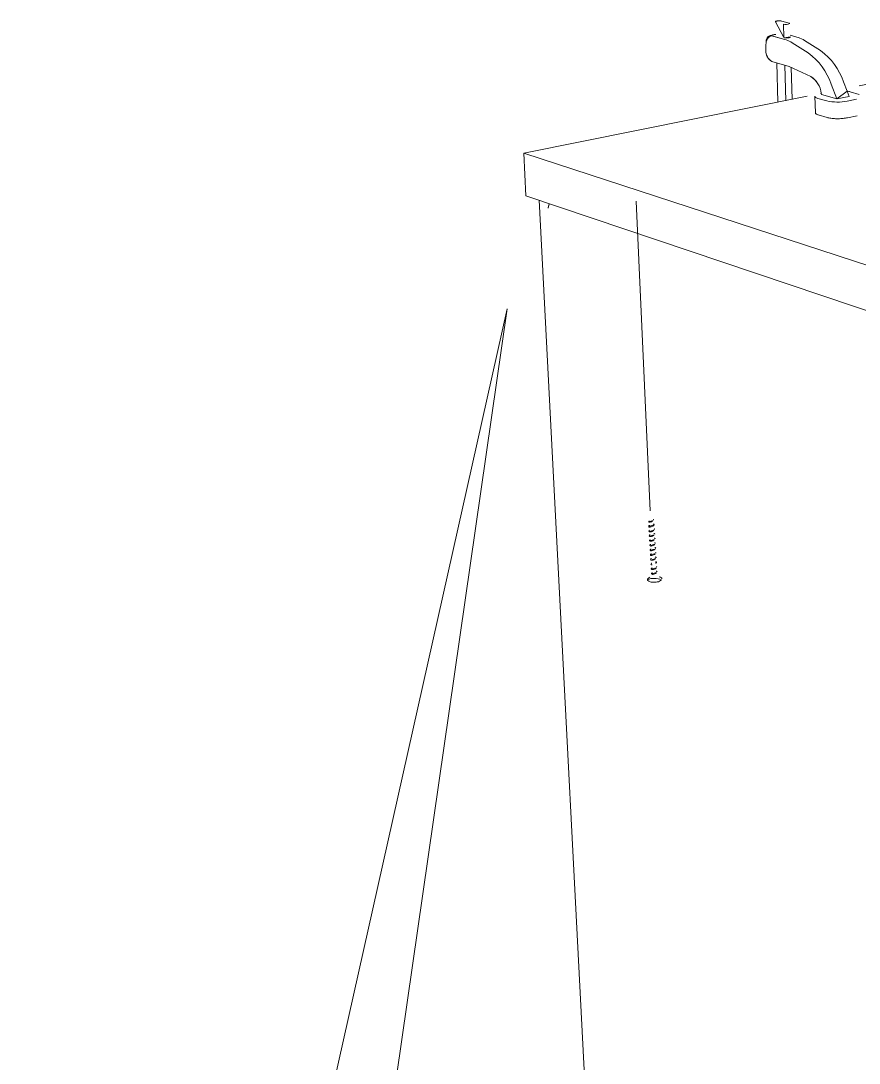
# Model space of a CAD drawing. Header units: metres. Extents: x -30.9 to 24.7, y -10.3 to 6.8.
# Drawn here: x -1.232 to -0.295, y -2.404 to -1.238 of the extents above; entities that cross this region are included whole.
import ezdxf

# ---------------------------------------------------------------- set-up
doc = ezdxf.new("R2010")
doc.units = ezdxf.units.M
doc.header["$MEASUREMENT"] = 0
doc.layers.add('PDF_Working_Num_Penna__7_Num_Penna__7', color=7, linetype='Continuous', lineweight=18)

msp = doc.modelspace()

# ---------------------------------------------------------------- linework, layer by layer
at = {"layer": 'PDF_Working_Num_Penna__7_Num_Penna__7', "color": 7, "linetype": 'Continuous', "lineweight": 18, "flags": 128}
for points in [[(-0.3789, -1.2565), (-0.3794, -1.2415, 0.20749), (-0.3722, -1.2409), (-0.3724, -1.2406), (-0.3726, -1.2404), (-0.373, -1.2403), (-0.3811, -1.2381), (-0.3816, -1.238), (-0.3821, -1.2379), (-0.3828, -1.2378), (-0.3835, -1.2378), (-0.3842, -1.2378), (-0.3849, -1.2378), (-0.3856, -1.2379), (-0.3862, -1.2379), (-0.3868, -1.238), (-0.3873, -1.2382), (-0.3877, -1.2383), (-0.388, -1.2384), (-0.3882, -1.2386), (-0.3883, -1.2388)], [(-0.3878, -1.2531), (-0.3943, -1.2543, 0.351104), (-0.3986, -1.2611, -0.351104)], [(-0.3196, -1.3251), (-0.3259, -1.3086, 0.152375), (-0.3515, -1.2737), (-0.3694, -1.2624), (-0.3711, -1.2614), (-0.3727, -1.2605), (-0.3744, -1.2597), (-0.3762, -1.2591), (-0.3778, -1.2585), (-0.3762, -1.2591), (-0.3744, -1.2597), (-0.3727, -1.2605), (-0.3711, -1.2614), (-0.3694, -1.2624), (-0.3515, -1.2737, -0.152375), (-0.3259, -1.3086), (-0.3196, -1.3251), (-0.3059, -1.3223), (-0.3082, -1.3164)], [(-0.3921, -1.2832, -0.273253), (-0.3989, -1.2708), (-0.399, -1.2658), (-0.3986, -1.2611), (-0.399, -1.2658), (-0.3989, -1.2708, 0.299252)], [(-0.3122, -1.3059, 0.153704), (-0.3378, -1.2711, -0.153704)], [(-0.3487, -1.3001), (-0.3727, -1.2888), (-0.3921, -1.2832), (-0.3727, -1.2888), (-0.3487, -1.3, -0.224589), (-0.337, -1.3188, 0.224589)], [(-0.3309, -1.3273, 0.101562), (-0.3081, -1.3277, -0.101562)], [(-0.5295, -1.8039, 0.106684), (-0.5283, -1.804, 0.164449), (-0.5244, -1.8023, 0.108087), (-0.5237, -1.8013, 0.105023)], [(-0.5294, -1.7983, 0.107246), (-0.5285, -1.7984, 0.160223), (-0.5251, -1.7969, 0.120959)], [(-0.5234, -1.8064, 0.294618), (-0.5238, -1.8058, 0.067692)], [(-0.5292, -1.8092, 0.106618), (-0.528, -1.8093, 0.16191), (-0.5241, -1.8076, 0.111073)], [(-0.5289, -1.8144, 0.096939), (-0.5277, -1.8146, 0.163819), (-0.5238, -1.8129, 0.112648)], [(-0.5285, -1.8197, 0.092898), (-0.5274, -1.8199, 0.164267), (-0.5235, -1.8181, 0.12083)], [(-0.5282, -1.825, 0.097157), (-0.5271, -1.8252, 0.160629), (-0.5232, -1.8234, 0.109103)], [(-0.5279, -1.8303, 0.101348), (-0.5268, -1.8305, 0.163613), (-0.5228, -1.8287, 0.112406)], [(-0.528, -1.8351, 0.29483), (-0.5276, -1.8356, 0.115682), (-0.5265, -1.8357, 0.163631), (-0.5225, -1.834, 0.12673)], [(-0.527, -1.8391, 0.118782), (-0.5276, -1.8401, 0.12157)], [(-0.5261, -1.841, 0.159189), (-0.5222, -1.8393, 0.119965)], [(-0.5218, -1.8328, 0.305246), (-0.5222, -1.8323, 0.073681)], [(-0.5267, -1.8514, 0.100516), (-0.5255, -1.8516, 0.162663), (-0.5216, -1.8499, 0.118633)], [(-0.5216, -1.8429, -0.416349), (-0.5212, -1.8436, -0.114247), (-0.5219, -1.8446, -0.16188)], [(-0.5209, -1.8487, 0.287194), (-0.5213, -1.8481, 0.067692)], [(-0.5313, -1.8628, 0.188818), (-0.5308, -1.8638, 0.110529), (-0.5283, -1.8652, 0.077851), (-0.523, -1.8657, 0.080581), (-0.5178, -1.8646, 0.11449), (-0.5155, -1.8629, 0.194755)], [(-0.5263, -1.8567, 0.109673), (-0.5252, -1.8569, 0.161609), (-0.5213, -1.8551, 0.122502)]]:
    msp.add_lwpolyline(points, format="xyb", close=True, dxfattribs=at)
for points in [[(-0.3883, -1.2388), (-0.3881, -1.2391), (-0.3878, -1.2392)], [(-0.3778, -1.2585), (-0.3926, -1.2544), (-0.3932, -1.2543), (-0.3938, -1.2543), (-0.3943, -1.2543), (-0.3938, -1.2543), (-0.3932, -1.2543)], [(-0.3717, -1.2558), (-0.3718, -1.256), (-0.3719, -1.2561), (-0.3722, -1.2563), (-0.3727, -1.2565), (-0.3732, -1.2566), (-0.3738, -1.2567), (-0.3744, -1.2568), (-0.3751, -1.2568), (-0.3758, -1.2568), (-0.3765, -1.2568), (-0.3772, -1.2568), (-0.3778, -1.2567), (-0.3784, -1.2566)], [(-0.3642, -1.2559), (-0.3718, -1.2538)], [(-0.3642, -1.2559), (-0.3625, -1.2565), (-0.3608, -1.2571), (-0.3591, -1.2579), (-0.3574, -1.2588), (-0.3557, -1.2598), (-0.3378, -1.2711), (-0.3557, -1.2598), (-0.3574, -1.2588), (-0.3591, -1.2579), (-0.3608, -1.2571), (-0.3625, -1.2565)], [(-0.3082, -1.3164), (-0.3122, -1.3059)], [(-0.3082, -1.3164), (-0.3072, -1.3166), (-0.3063, -1.3168), (-0.3054, -1.3169), (-0.3046, -1.3171), (-0.2947, -1.32), (-0.3046, -1.3171), (-0.3054, -1.3169), (-0.3063, -1.3168), (-0.3072, -1.3166)], [(-0.3408, -1.3245), (-0.3416, -1.3242), (-0.3422, -1.3239), (-0.3428, -1.3237), (-0.3433, -1.3234), (-0.3437, -1.3231), (-0.3439, -1.3228), (-0.3441, -1.3225), (-0.3442, -1.3222), (-0.3441, -1.3225), (-0.3439, -1.3228), (-0.3437, -1.3231), (-0.3433, -1.3234), (-0.3428, -1.3237), (-0.3422, -1.3239), (-0.3416, -1.3242)], [(-0.3408, -1.3245), (-0.3309, -1.3273)], [(-0.337, -1.3188), (-0.3379, -1.319)], [(-0.337, -1.3188), (-0.3369, -1.3194), (-0.3368, -1.32), (-0.3369, -1.3194)], [(-0.3081, -1.3276), (-0.2975, -1.3255)], [(-0.6421, -1.4474), (-0.6421, -1.4465), (-0.642, -1.4456), (-0.6419, -1.4448), (-0.6417, -1.444), (-0.6414, -1.4434), (-0.641, -1.4428)]]:
    msp.add_lwpolyline(points, close=True, dxfattribs=at)
for points in [[(-0.2948, -1.3104), (-0.1068, -1.2726), (0.6138, -1.4661)], [(-0.3854, -1.3288), (-0.3868, -1.2847)], [(-0.3766, -1.3271), (-0.3779, -1.2872)], [(-0.3706, -1.2897), (-0.3695, -1.3256)], [(-0.3526, -1.322), (-0.6696, -1.3858)], [(-0.3442, -1.3222), (-0.3436, -1.3407), (-0.3435, -1.341), (-0.3434, -1.3413), (-0.3431, -1.3416), (-0.3428, -1.3419), (-0.3423, -1.3422), (-0.3417, -1.3425), (-0.341, -1.3428), (-0.3403, -1.343)], [(-0.3196, -1.3251), (-0.3368, -1.32)], [(-0.2969, -1.344), (-0.3076, -1.3462), (-0.3088, -1.3464), (-0.31, -1.3466), (-0.3113, -1.3468), (-0.3126, -1.347), (-0.314, -1.3471), (-0.3153, -1.3471), (-0.3168, -1.3472), (-0.3182, -1.3472), (-0.3196, -1.3472), (-0.321, -1.3472), (-0.3223, -1.3471), (-0.3237, -1.347), (-0.325, -1.3469), (-0.3262, -1.3468), (-0.3274, -1.3466), (-0.3285, -1.3464), (-0.3295, -1.3462), (-0.3304, -1.3459), (-0.3403, -1.343)], [(-0.6696, -1.3858), (0.0309, -1.6147), (0.3427, -1.5352)], [(-0.6696, -1.3858), (-0.6671, -1.4335)], [(-0.6671, -1.4335), (0.031, -1.6688), (0.3417, -1.5871)], [(-0.5833, -2.7717), (-0.6523, -1.4385)], [(-0.5439, -1.4394), (-0.5283, -1.7859)], [(-1.2317, -3.0313), (-1.2317, -3.7726), (-0.5304, -3.7726), (-0.5304, -2.9487), (-0.8881, -2.9487), (-0.688, -1.56), (-0.9989, -2.9487), (-1.1313, -2.9487)]]:
    msp.add_lwpolyline(points, dxfattribs=at)
at = {"layer": 'PDF_Working_Num_Penna__7_Num_Penna__7', "color": 7, "linetype": 'Continuous', "lineweight": 18}
for centre, radius, start, end in [((-0.5274, -1.8041), 0.00265, 133.0118, 158.1242), ((-0.5276, -1.7984), 0.00224, 138.8187, 159.1048), ((-0.5289, -1.8086), 0.00061, 159.8791, 183.8607), ((-0.5287, -1.8139), 0.000531, 156.6634, 184.4119), ((-0.5267, -1.8198), 0.00237, 131.2252, 159.4219), ((-0.527, -1.8193), 0.00181, 128.2131, 134.7798), ((-0.5262, -1.8252), 0.00257, 132.307, 158.3402), ((-0.5258, -1.8305), 0.00262, 132.7651, 158.0334), ((-0.5231, -1.8223), 0.000593, 3.0146, 69.8872), ((-0.5257, -1.8356), 0.00238, 131.9729, 159.9884), ((-0.5267, -1.8455), 0.00066, 185.3342, 246.5707), ((-0.5259, -1.8451), 0.000997, 125.3015, 138.2191), ((-0.5229, -1.8537), 0.00526, 128.2201, 130.5812), ((-0.5262, -1.8659), 0.0063, 112.2183, 138.182), ((-0.5242, -1.8569), 0.00266, 132.9275, 157.871), ((-0.5267, -1.8541), 0.00116, 307.4951, 317.9237), ((-0.5197, -1.8654), 0.00615, 48.3105, 74.8746)]:
    msp.add_arc(centre, radius, start, end, dxfattribs=at)
for points in [[(-0.5298, -1.8031), (-0.5297, -1.8031), (-0.53, -1.8033), (-0.5299, -1.8033)], [(-0.5299, -1.8033), (-0.5296, -1.8033), (-0.5297, -1.8039), (-0.5295, -1.8039)], [(-0.5297, -1.7976), (-0.5296, -1.7976), (-0.5298, -1.7978), (-0.5298, -1.7978)], [(-0.5298, -1.7978), (-0.5296, -1.7978), (-0.5296, -1.7983), (-0.5294, -1.7983)], [(-0.529, -1.802), (-0.5289, -1.802), (-0.5292, -1.8021), (-0.5292, -1.8021)], [(-0.5285, -1.7984), (-0.5285, -1.7984), (-0.5285, -1.7984), (-0.5284, -1.7984)], [(-0.5284, -1.804), (-0.5284, -1.804), (-0.5284, -1.804), (-0.5283, -1.804)], [(-0.5248, -1.7954), (-0.5247, -1.7954), (-0.5251, -1.7954), (-0.525, -1.7954)], [(-0.5245, -1.7959), (-0.5243, -1.7959), (-0.525, -1.7954), (-0.5248, -1.7954)], [(-0.5241, -1.8006), (-0.5239, -1.8006), (-0.5249, -1.8004), (-0.5247, -1.8004)], [(-0.5245, -1.7961), (-0.5244, -1.7961), (-0.5245, -1.7959), (-0.5245, -1.7959)], [(-0.5237, -1.8011), (-0.5235, -1.8011), (-0.5243, -1.8006), (-0.5241, -1.8006)], [(-0.5234, -1.8066), (-0.5233, -1.8066), (-0.5235, -1.8064), (-0.5234, -1.8064)], [(-0.5289, -1.8074), (-0.5285, -1.8074), (-0.5299, -1.8084), (-0.5295, -1.8084)], [(-0.5296, -1.8086), (-0.5293, -1.8086), (-0.5294, -1.8092), (-0.5292, -1.8092)], [(-0.5285, -1.8127), (-0.5282, -1.8127), (-0.5296, -1.8137), (-0.5292, -1.8137)], [(-0.5292, -1.8139), (-0.529, -1.8139), (-0.5291, -1.8144), (-0.5288, -1.8144)], [(-0.5284, -1.8126), (-0.5283, -1.8126), (-0.5286, -1.8127), (-0.5285, -1.8127)], [(-0.5281, -1.8093), (-0.5281, -1.8093), (-0.5281, -1.8093), (-0.528, -1.8093)], [(-0.5278, -1.8146), (-0.5278, -1.8146), (-0.5277, -1.8146), (-0.5277, -1.8146)], [(-0.5235, -1.8111), (-0.5233, -1.8111), (-0.5243, -1.811), (-0.5241, -1.811)], [(-0.5232, -1.8164), (-0.523, -1.8164), (-0.524, -1.8163), (-0.5238, -1.8163)], [(-0.5231, -1.8117), (-0.5229, -1.8117), (-0.5237, -1.8111), (-0.5235, -1.8111)], [(-0.5228, -1.8169), (-0.5225, -1.8169), (-0.5234, -1.8164), (-0.5232, -1.8164)], [(-0.5231, -1.8119), (-0.523, -1.8119), (-0.5232, -1.8117), (-0.5231, -1.8117)], [(-0.5228, -1.8172), (-0.5227, -1.8172), (-0.5229, -1.8169), (-0.5228, -1.8169)], [(-0.5289, -1.8189), (-0.5288, -1.8189), (-0.529, -1.8192), (-0.5289, -1.8192)], [(-0.5289, -1.8192), (-0.5287, -1.8192), (-0.5288, -1.8197), (-0.5285, -1.8197)], [(-0.5286, -1.8242), (-0.5285, -1.8242), (-0.5287, -1.8245), (-0.5286, -1.8245)], [(-0.5286, -1.8245), (-0.5284, -1.8245), (-0.5285, -1.825), (-0.5282, -1.825)], [(-0.5283, -1.8295), (-0.5282, -1.8295), (-0.5284, -1.8298), (-0.5283, -1.8298)], [(-0.5283, -1.8298), (-0.5281, -1.8298), (-0.5282, -1.8303), (-0.5279, -1.8303)], [(-0.5278, -1.8231), (-0.5277, -1.8231), (-0.528, -1.8233), (-0.5279, -1.8233)], [(-0.5274, -1.8284), (-0.5274, -1.8284), (-0.5277, -1.8286), (-0.5276, -1.8286)], [(-0.5275, -1.8199), (-0.5275, -1.8199), (-0.5274, -1.8199), (-0.5274, -1.8199)], [(-0.5272, -1.8252), (-0.5271, -1.8252), (-0.5271, -1.8252), (-0.5271, -1.8252)], [(-0.5228, -1.8217), (-0.5226, -1.8217), (-0.5236, -1.8215), (-0.5234, -1.8215)], [(-0.5225, -1.827), (-0.5223, -1.827), (-0.5233, -1.8268), (-0.5231, -1.8268)], [(-0.5221, -1.8275), (-0.5219, -1.8275), (-0.5228, -1.827), (-0.5225, -1.827)], [(-0.5225, -1.8225), (-0.5224, -1.8225), (-0.5226, -1.8222), (-0.5225, -1.8222)], [(-0.5222, -1.8278), (-0.5221, -1.8278), (-0.5222, -1.8275), (-0.5221, -1.8275)], [(-0.5279, -1.8348), (-0.5279, -1.8348), (-0.5281, -1.8351), (-0.528, -1.8351)], [(-0.5277, -1.8403), (-0.5274, -1.8403), (-0.5275, -1.8409), (-0.5273, -1.8409)], [(-0.5271, -1.8337), (-0.5271, -1.8337), (-0.5274, -1.8338), (-0.5273, -1.8338)], [(-0.5273, -1.8409), (-0.5269, -1.8409), (-0.5266, -1.841), (-0.5262, -1.841)], [(-0.5268, -1.839), (-0.5267, -1.839), (-0.527, -1.8391), (-0.527, -1.8391)], [(-0.5268, -1.8305), (-0.5268, -1.8305), (-0.5268, -1.8305), (-0.5268, -1.8305)], [(-0.5265, -1.8357), (-0.5265, -1.8357), (-0.5265, -1.8357), (-0.5265, -1.8357)], [(-0.5262, -1.841), (-0.5262, -1.841), (-0.5262, -1.841), (-0.5261, -1.841)], [(-0.5219, -1.8375), (-0.5217, -1.8375), (-0.5227, -1.8374), (-0.5225, -1.8374)], [(-0.5215, -1.8381), (-0.5213, -1.8381), (-0.5221, -1.8375), (-0.5219, -1.8375)], [(-0.5219, -1.833), (-0.5218, -1.833), (-0.5219, -1.8328), (-0.5218, -1.8328)], [(-0.5216, -1.8383), (-0.5215, -1.8383), (-0.5216, -1.8381), (-0.5215, -1.8381)], [(-0.5267, -1.8444), (-0.5263, -1.8444), (-0.5277, -1.8454), (-0.5273, -1.8454)], [(-0.5273, -1.8454), (-0.5272, -1.8454), (-0.5274, -1.8456), (-0.5274, -1.8456)], [(-0.5264, -1.8497), (-0.526, -1.8497), (-0.5274, -1.8507), (-0.527, -1.8507)], [(-0.527, -1.8507), (-0.5269, -1.8507), (-0.5271, -1.8509), (-0.527, -1.8509)], [(-0.527, -1.8462), (-0.5266, -1.8462), (-0.5263, -1.8463), (-0.5259, -1.8463)], [(-0.527, -1.8509), (-0.5268, -1.8509), (-0.5269, -1.8514), (-0.5267, -1.8514)], [(-0.5256, -1.8516), (-0.5256, -1.8516), (-0.5255, -1.8516), (-0.5255, -1.8516)], [(-0.5216, -1.8428), (-0.5214, -1.8428), (-0.5224, -1.8427), (-0.5222, -1.8427)], [(-0.521, -1.8534), (-0.5208, -1.8534), (-0.5218, -1.8533), (-0.5216, -1.8533)], [(-0.5206, -1.8539), (-0.5203, -1.8539), (-0.5212, -1.8534), (-0.521, -1.8534)], [(-0.5209, -1.8489), (-0.5208, -1.8489), (-0.521, -1.8487), (-0.5209, -1.8487)], [(-0.5309, -1.8617), (-0.5305, -1.8617), (-0.5317, -1.8628), (-0.5313, -1.8628)], [(-0.5267, -1.8559), (-0.5266, -1.8559), (-0.5268, -1.8562), (-0.5267, -1.8562)], [(-0.5267, -1.8562), (-0.5265, -1.8562), (-0.5266, -1.8567), (-0.5263, -1.8567)], [(-0.5253, -1.8569), (-0.5253, -1.8569), (-0.5252, -1.8569), (-0.5252, -1.8569)], [(-0.5206, -1.8542), (-0.5205, -1.8542), (-0.5207, -1.8539), (-0.5206, -1.8539)], [(-0.5151, -1.8618), (-0.5148, -1.8618), (-0.516, -1.8608), (-0.5156, -1.8608)]]:
    msp.add_open_spline(points, degree=3, dxfattribs=at)

doc.saveas('drawing.dxf')
